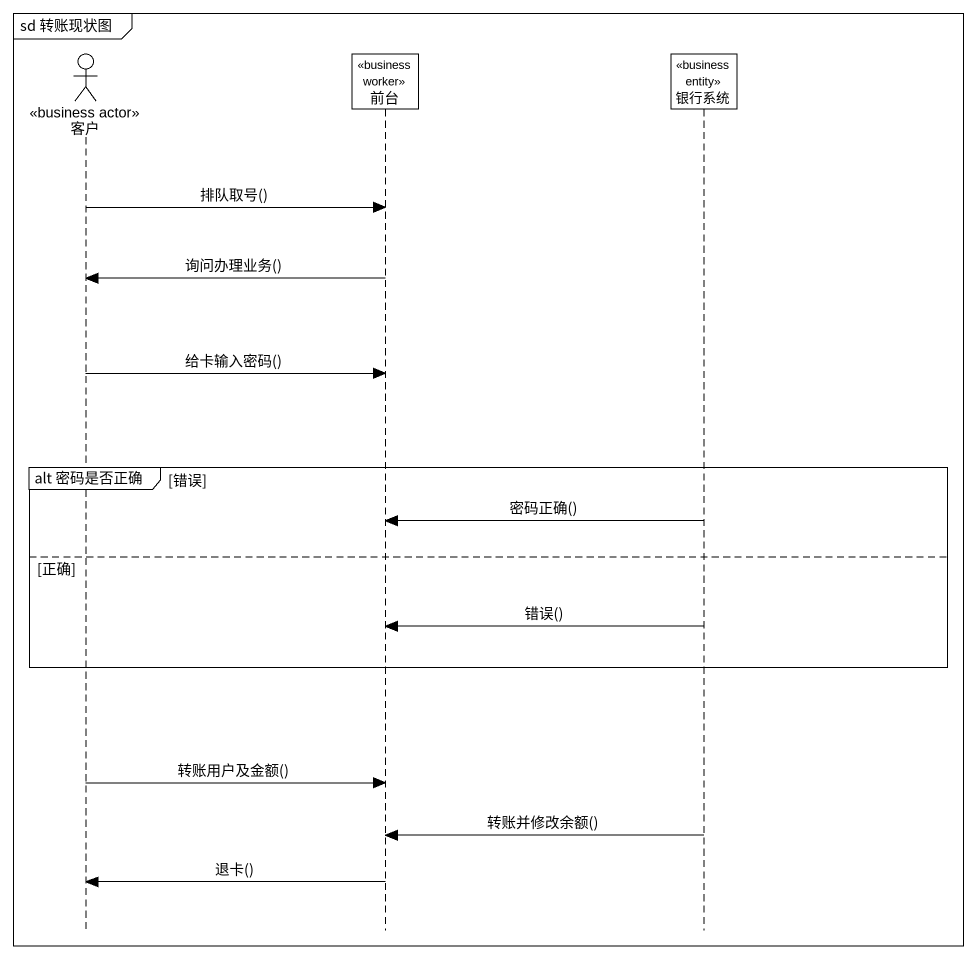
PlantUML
@startuml
mainframe sd 转账现状图
hide footbox
actor 客户 <<business actor>>
participant 前台 <<business worker>>
participant 银行系统 <<business entity>>

客户 -> 前台 : 排队取号()
前台 -> 客户 : 询问办理业务()
客户 -> 前台 : 给卡输入密码()
group alt 密码是否正确 [错误]
  银行系统 -> 前台 : 密码正确()
else 正确
  银行系统 -> 前台 : 错误()
end
客户 -> 前台 : 转账用户及金额()
银行系统 -> 前台 : 转账并修改余额()
前台 -> 客户 : 退卡()
@enduml
